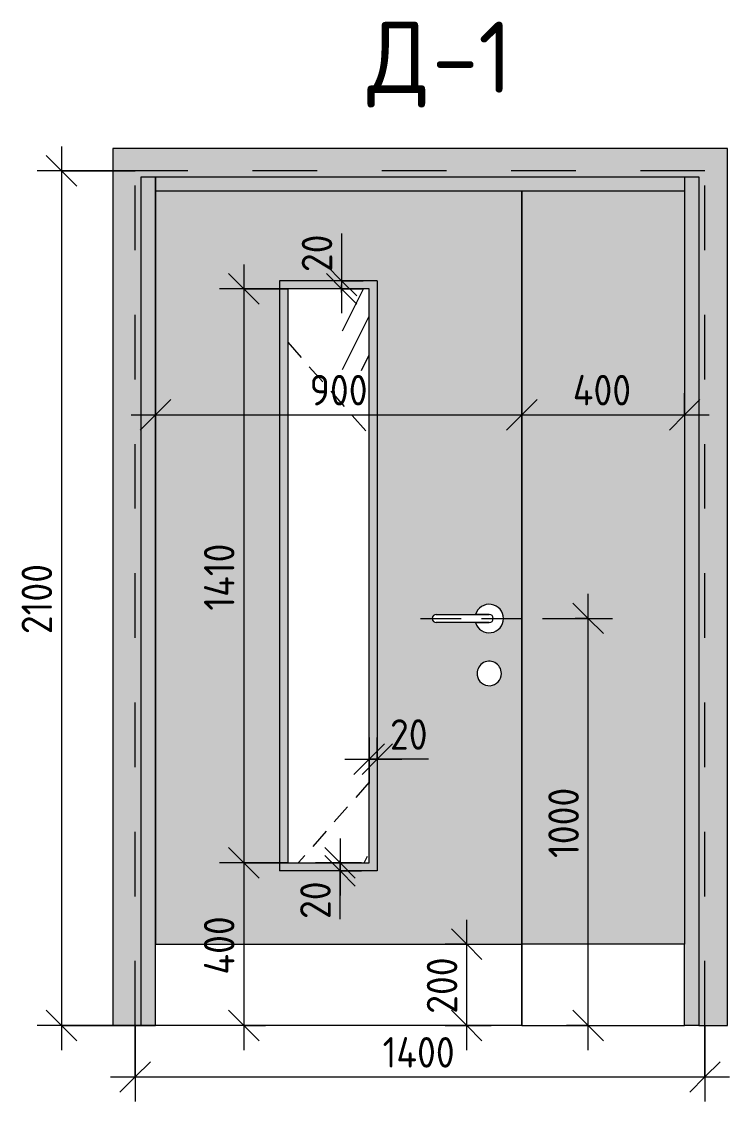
# Model space of a CAD drawing. Header units: millimetres. Extents: x 4250 to 28330, y 3821 to 7744.
# Drawn here: x 4250 to 5988, y 4483 to 7135 of the extents above; entities that cross this region are included whole.
import ezdxf

# ---------------------------------------------------------------- set-up
doc = ezdxf.new("R2010")
doc.units = ezdxf.units.MM
for name, pattern in [('200_ШТРИХ__ш1_п0_6_', [80, 50, -30]), ('ADSK_Штрих_ш2 п1', [150, 100, -50]), ('Штрих', [317.5, 158.75, -158.75])]:
    doc.linetypes.add(name, pattern=pattern)
for name, color, linetype, lineweight in [('A-ANNO-DIMS', 7, 'Continuous', 9), ('A-ANNO-DIMS-50', 7, 'Continuous', 9), ('A-DETL-1', 7, 'ADSK_Штрих_ш2 п1', 9), ('A-DOOR', 7, 'Continuous', 9), ('A-DOOR-1', 7, 'Штрих', 9), ('A-DOOR-2', 7, '200_ШТРИХ__ш1_п0_6_', 9), ('A-DOOR-FRAM', 7, 'Continuous', 9)]:
    doc.layers.add(name, color=color, linetype=linetype, lineweight=lineweight)
doc.layers.add('G-ANNO-TEXT-1', color=7, linetype='Continuous', lineweight=9, true_color=0x3c3c3c)
doc.styles.add('GOST Common', font='GOST_Common.ttf', dxfattribs={"height": 175})
doc.styles.add('ISOCPEUR', font='isocpeur.ttf', dxfattribs={"width": 0.9, "height": 75})
doc.dimstyles.new('ISO-1_5', dxfattribs={"dimscale": 304.8, "dimtxt": 74.698588, "dimasz": 0.246063, "dimexe": 0.19685, "dimexo": 0, "dimgap": 0, "dimtad": 1, "dimdec": 0, "dimrnd": 10, "dimzin": 0, "dimdsep": 46, "dimtxsty": 'ISOCPEUR', "dimblk1": 'OBLIQUE', "dimblk2": 'OBLIQUE', "dimsah": 1, "dimcen": 0.09, "dimdle": 0.19685, "dimazin": 0, "dimtfac": 1, "dimtdec": 4, "dimtix": 1, "dimtmove": 0, "dimatfit": 3, "dimfxl": 1, "dimtvp": 1, "dimtolj": 1, "dimtzin": 0, "dimarcsym": 2})
doc.dimstyles.new('ISO-1_5_1', dxfattribs={"dimscale": 304.8, "dimtxt": 74.698588, "dimasz": 0.246063, "dimexe": 0.19685, "dimexo": 0, "dimgap": 0, "dimtad": 1, "dimdec": 0, "dimrnd": 10, "dimzin": 0, "dimdsep": 46, "dimtxsty": 'ISOCPEUR', "dimblk1": 'OBLIQUE', "dimblk2": 'OBLIQUE', "dimsah": 1, "dimcen": 0.09, "dimdle": 0.19685, "dimazin": 0, "dimtfac": 1, "dimtdec": 4, "dimtix": 1, "dimtmove": 1, "dimatfit": 3, "dimfxl": 1, "dimtvp": 1, "dimtolj": 1, "dimtzin": 0, "dimarcsym": 2})

# ---------------------------------------------------------------- blocks, each defined once
blk = doc.blocks.new('Family - ___-32371844-_Двери_ 2 этаж 12-23')
at = {"layer": 'A-DOOR'}
h = blk.add_hatch(color=256, dxfattribs=at)
h.paths.add_polyline_path([(4578.3, 4868.8), (5478.3, 4868.8), (5478.3, 6718.8), (4578.3, 6718.8), (4578.3, 5782.4)])
h.paths.add_polyline_path([(4903.3, 5068.8), (4903.3, 6478.8), (5103.3, 6478.8), (5103.3, 5068.8)])
h.paths.add_polyline_path([(5400.4, 5503.9), (5393, 5504.3), (5385.8, 5506.5), (5379.5, 5510.4), (5374.3, 5515.8), (5370.3, 5523.5), (5368.6, 5529.5), (5368.6, 5537.6), (5370.3, 5544.4), (5374.7, 5552.1), (5378.9, 5556.7), (5385.2, 5560.8), (5392.4, 5563.2), (5399.9, 5563.7), (5407.4, 5562.4), (5414.2, 5559.2), (5420.1, 5554.4), (5424.6, 5548.3), (5427.3, 5541.3), (5428.3, 5533.8), (5427.3, 5526.3), (5424.6, 5519.4), (5420.3, 5513.3), (5414.5, 5508.5), (5407.8, 5505.3), (5402.5, 5504.3)])
h.paths.add_polyline_path([(5398.8, 5633.8), (5389.8, 5634.8), (5381.4, 5638.1), (5374.1, 5643.5), (5368.4, 5650.5), (5364.8, 5658.8), (5265.7, 5659.1), (5263.3, 5660.1), (5261.2, 5661.7), (5259.6, 5663.8), (5258.6, 5666.2), (5258.3, 5668.8), (5258.6, 5671.4), (5259.6, 5673.8), (5261.2, 5675.9), (5263.3, 5677.4), (5265.7, 5678.4), (5268.3, 5678.8), (5364.8, 5678.8), (5368.4, 5687.1), (5374.7, 5694.5), (5381.4, 5699.4), (5389.8, 5702.7), (5400.9, 5703.5), (5407.8, 5702.5), (5416.1, 5698.9), (5423.3, 5693.3), (5428.7, 5686.1), (5432.1, 5677.8), (5433.3, 5668.8), (5432.1, 5659.8), (5428.7, 5651.4), (5423.2, 5644.2), (5416.1, 5638.7), (5407.8, 5635.1), (5400.9, 5634.1)])
blk.add_hatch(color=256, dxfattribs=at).paths.add_polyline_path([(5878.3, 4868.8), (5878.3, 6718.8), (5478.3, 6718.8), (5478.3, 4868.8), (5559.5, 4868.8)])
h = blk.add_hatch(dxfattribs=at)
h.set_pattern_fill('FP_1', color=256, style=0, pattern_type=2)
h.set_pattern_definition([(63.435, (127, 63.5), (-511.17, 1533.5), [635, -381, 635, -381, -807.81]), (63.435, (127, 63.5), (-511.17, 1533.5), [-2032, 254, -553.8]), (63.435, (95.2, 95.2), (-511.17, 1533.5), [508, -635, 381, -381, -934.81]), (63.435, (95.2, 95.2), (-511.17, 1533.5), [-1905, 444.5, -490.3]), (63.435, (95.2, 190.5), (-511.17, 1533.5), [381, -762, 254, -381, -1061.81]), (63.435, (95.2, 190.5), (-511.17, 1533.5), [-1778, 571.5, -490.3]), (63.435, (190.5, 95.2), (-511.17, 1533.5), [381, -762, 317.5, -12809.3]), (63.435, (285.8, 190.5), (-511.17, 1533.5), [190.5, -952.5, 127, -12999.8]), (63.435, (127, 349.2), (-511.17, 1533.5), [127, -952.5, 127, -508, -1125.3]), (63.435, (127, 349.2), (-511.17, 1533.5), [-1714.5, 317.5, -807.8]), (63.435, (698.5, 254), (-511.17, 1533.5), [635, -952.5, 762, -503]), (63.435, (698.5, 158.8), (-511.17, 1533.5), [889, -635, 952.5, -376]), (63.435, (762, 190.5), (-511.17, 1533.5), [1016, -508, 762, -553.8]), (63.435, (857.2, 285.8), (-511.17, 1533.5), [635, -889, 508, -807.8]), (63.435, (762, 476.2), (-511.17, 1533.5), [317.5, -1270, 381, -871.3]), (63.435, (952.5, 381), (-511.17, 1533.5), [254, -1270, 254, -1061.8])])
h.paths.add_polyline_path([(5103.3, 5068.8), (5103.3, 6478.8), (4903.3, 6478.8), (4903.3, 5068.8)])
at = {"layer": 'A-DOOR-FRAM'}
for points in [[(4543.3, 4668.8), (4543.3, 6753.8), (5913.3, 6753.8), (5913.3, 4668.8), (5983.3, 4668.8), (5983.3, 6823.8), (4473.3, 6823.8), (4473.3, 4668.8)], [(4578.3, 4668.8), (4578.3, 6753.8), (4543.3, 6753.8), (4543.3, 4668.8)], [(4578.3, 6718.8), (5878.3, 6718.8), (5878.3, 6753.8), (4578.3, 6753.8)], [(5878.3, 4668.8), (5913.3, 4668.8), (5913.3, 6753.8), (5878.3, 6753.8), (5878.3, 4868.8)]]:
    blk.add_hatch(color=256, dxfattribs=at).paths.add_polyline_path(points)
at = {"layer": 'A-DOOR'}
for p, q in [((5478.3, 6718.8), (4578.3, 6718.8)), ((4578.3, 4868.8), (4578.3, 6718.8)), ((5478.3, 6718.8), (5478.3, 4868.8)), ((5878.3, 6718.8), (5478.3, 6718.8)), ((5478.3, 4868.8), (5478.3, 6718.8)), ((5878.3, 6718.8), (5878.3, 4868.8)), ((5123.3, 6498.8), (4883.3, 6498.8)), ((4883.3, 6498.8), (4883.3, 5048.8)), ((4903.3, 6478.8), (4903.3, 5068.8)), ((5103.3, 6478.8), (4903.3, 6478.8)), ((5103.3, 5068.8), (5103.3, 6478.8)), ((5123.3, 6498.8), (5123.3, 5048.8)), ((5268.3, 5678.8), (5398.3, 5678.8)), ((5398.3, 5678.8), (5364.8, 5678.8)), ((5398.3, 5658.8), (5268.3, 5658.8)), ((5364.8, 5658.8), (5398.3, 5658.8)), ((4903.3, 5068.8), (5103.3, 5068.8)), ((5123.3, 5048.8), (4883.3, 5048.8)), ((4578.3, 4868.8), (5478.3, 4868.8)), ((4578.3, 4668.8), (4578.3, 4868.8)), ((5478.3, 4668.8), (5478.3, 4868.8)), ((5878.3, 4868.8), (5478.3, 4868.8)), ((5478.3, 4868.8), (5478.3, 4668.8)), ((5878.3, 4668.8), (5878.3, 4868.8)), ((5478.3, 4668.8), (4578.3, 4668.8)), ((5478.3, 4668.8), (5878.3, 4668.8))]:
    blk.add_line(p, q, dxfattribs=at)
for centre, radius, start, end in [((5398.3, 5668.8), 35, 0, 163.3985), ((5268.3, 5668.8), 10, 90, 270), ((5398.3, 5668.8), 10, 270, 90), ((5398.3, 5668.8), 10, 270, 90), ((5398.3, 5668.8), 35, 196.6015, 0), ((5398.3, 5533.8), 30, 0, 188.1699), ((5398.3, 5533.8), 30, 188.1699, 0)]:
    blk.add_arc(centre, radius, start, end, dxfattribs=at)
at = {"layer": 'A-DOOR-1'}
for p, q in [((5928.3, 6768.8), (4528.3, 6768.8)), ((4528.3, 4668.8), (4528.3, 6768.8)), ((5928.3, 6768.8), (4528.3, 6768.8)), ((4528.3, 4668.8), (4528.3, 6768.8)), ((5928.3, 4668.8), (5928.3, 6768.8)), ((5928.3, 4668.8), (5928.3, 6768.8))]:
    blk.add_line(p, q, dxfattribs=at)
at = {"layer": 'A-DOOR-2'}
for p, q in [((4903.3, 6347.6), (5103.3, 6120.2)), ((5103.3, 5266.7), (4929.9, 5069.2))]:
    blk.add_line(p, q, dxfattribs=at)
at = {"layer": 'A-DOOR-FRAM'}
for p, q in [((5983.3, 6823.8), (4473.3, 6823.8)), ((4473.3, 6823.8), (4473.3, 4668.8)), ((5983.3, 4668.8), (5983.3, 6823.8)), ((4543.3, 4668.8), (4543.3, 6753.8)), ((4543.3, 6753.8), (5913.3, 6753.8)), ((4578.3, 6718.8), (4578.3, 6753.8)), ((4578.3, 6753.8), (4578.3, 4868.8)), ((5878.3, 6753.8), (5878.3, 6718.8)), ((5878.3, 6753.8), (5878.3, 4868.8)), ((5913.3, 6753.8), (5913.3, 4668.8)), ((5878.3, 6718.8), (4578.3, 6718.8)), ((4473.3, 4668.8), (4543.3, 4668.8)), ((4578.3, 4668.8), (4543.3, 4668.8)), ((5913.3, 4668.8), (5878.3, 4668.8)), ((5913.3, 4668.8), (5983.3, 4668.8))]:
    blk.add_line(p, q, dxfattribs=at)
blk = doc.blocks.new('DIMBLOCK1-_Двери_ 2 этаж 12-23')
at = {"layer": 'A-ANNO-DIMS-50'}
for p, q in [((4528.3, 4668.8), (4528.3, 4482.6)), ((4528.3, 4542.6), (4528.3, 4668.8)), ((5928.3, 4668.8), (5928.3, 4482.6)), ((5928.3, 4542.6), (5928.3, 4668.8)), ((4468.3, 4542.6), (5988.3, 4542.6))]:
    blk.add_line(p, q, dxfattribs=at)
at = {"layer": 'A-ANNO-DIMS-50', "lineweight": 20}
for p, q in [((4528.3, 4542.6), (4565.8, 4580.1)), ((5928.3, 4542.6), (5965.8, 4580.1)), ((4528.3, 4542.6), (4490.8, 4505.1)), ((5928.3, 4542.6), (5890.8, 4505.1))]:
    blk.add_line(p, q, dxfattribs=at)
at = {"layer": 'A-ANNO-DIMS-50', "color": 0, "insert": (5136.4, 4640.6), "char_height": 75, "width": 220.648, "attachment_point": 1, "line_spacing_factor": 1.149209, "style": 'ISOCPEUR'}
blk.add_mtext('1400', dxfattribs=at)
blk = doc.blocks.new('_Oblique')
at = {"color": 0, "linetype": 'ByBlock', "lineweight": -2}
blk.add_line((-0.5, -0.5), (0.5, 0.5), dxfattribs=at)
blk = doc.blocks.new('DIMBLOCK2-_Двери_ 2 этаж 12-23')
at = {"layer": 'A-ANNO-DIMS-50'}
for p, q in [((5342.9, 4608.8), (5342.9, 4928.8)), ((5289.8, 4868.8), (5402.9, 4868.8)), ((5342.9, 4868.8), (5289.8, 4868.8)), ((5289.8, 4668.8), (5402.9, 4668.8)), ((5342.9, 4668.8), (5289.8, 4668.8))]:
    blk.add_line(p, q, dxfattribs=at)
at = {"layer": 'A-ANNO-DIMS-50', "lineweight": 20}
for p, q in [((5342.9, 4868.8), (5305.4, 4906.3)), ((5342.9, 4868.8), (5380.4, 4831.3)), ((5342.9, 4668.8), (5305.4, 4706.3)), ((5342.9, 4668.8), (5380.4, 4631.3))]:
    blk.add_line(p, q, dxfattribs=at)
at = {"layer": 'A-ANNO-DIMS-50', "color": 0, "insert": (5244.9, 4697.7), "char_height": 75, "width": 170.658, "attachment_point": 1, "rotation": 90, "line_spacing_factor": 1.149209, "style": 'ISOCPEUR'}
blk.add_mtext('200', dxfattribs=at)
blk = doc.blocks.new('DIMBLOCK3-_Двери_ 2 этаж 12-23')
at = {"layer": 'A-ANNO-DIMS-50'}
for p, q in [((4795.5, 6538.8), (4795.5, 5068.8)), ((4903.3, 6478.8), (4735.5, 6478.8)), ((4795.5, 6478.8), (4903.3, 6478.8)), ((4903.3, 5068.8), (4735.5, 5068.8)), ((4795.5, 5068.8), (4903.3, 5068.8))]:
    blk.add_line(p, q, dxfattribs=at)
at = {"layer": 'A-ANNO-DIMS-50', "lineweight": 20}
for p, q in [((4795.5, 6478.8), (4758, 6516.3)), ((4795.5, 6478.8), (4833, 6441.3)), ((4795.5, 5068.8), (4758, 5106.3)), ((4795.5, 5068.8), (4833, 5031.3))]:
    blk.add_line(p, q, dxfattribs=at)
at = {"layer": 'A-ANNO-DIMS-50', "color": 0, "insert": (4697.5, 5688.3), "char_height": 75, "width": 205.134, "attachment_point": 1, "rotation": 90, "line_spacing_factor": 1.149209, "style": 'ISOCPEUR'}
blk.add_mtext('1410', dxfattribs=at)
blk = doc.blocks.new('DIMBLOCK4-_Двери_ 2 этаж 12-23')
at = {"layer": 'A-ANNO-DIMS-50', "lineweight": 20}
for p, q in [((4795.5, 5068.8), (4758, 5106.3)), ((4795.5, 5068.8), (4833, 5031.3)), ((4795.5, 4668.8), (4758, 4706.3)), ((4795.5, 4668.8), (4833, 4631.3))]:
    blk.add_line(p, q, dxfattribs=at)
at = {"layer": 'A-ANNO-DIMS-50'}
for p, q in [((4903.3, 5068.8), (4735.5, 5068.8)), ((4795.5, 5068.8), (4795.5, 4608.8)), ((4795.5, 5068.8), (4903.3, 5068.8)), ((4848.5, 4668.8), (4735.5, 4668.8)), ((4795.5, 4668.8), (4848.5, 4668.8))]:
    blk.add_line(p, q, dxfattribs=at)
at = {"layer": 'A-ANNO-DIMS-50', "color": 0, "insert": (4697.5, 4794.1), "char_height": 75, "width": 179.277, "attachment_point": 1, "rotation": 90, "line_spacing_factor": 1.149209, "style": 'ISOCPEUR'}
blk.add_mtext('400', dxfattribs=at)
blk = doc.blocks.new('DIMBLOCK5-_Двери_ 2 этаж 12-23')
at = {"layer": 'A-ANNO-DIMS-50'}
for p, q in [((5031.8, 5128.8), (5031.8, 4988.8)), ((5084.8, 5068.8), (4971.8, 5068.8)), ((5031.8, 5075.4), (5031.8, 5058.8)), ((5031.8, 4930.6), (5031.8, 5075.4)), ((5031.8, 5068.8), (5084.8, 5068.8)), ((5084.8, 5048.8), (4971.8, 5048.8)), ((5031.8, 5048.8), (5084.8, 5048.8))]:
    blk.add_line(p, q, dxfattribs=at)
at = {"layer": 'A-ANNO-DIMS-50', "lineweight": 20}
for p, q in [((5031.8, 5068.8), (4994.3, 5106.3)), ((5031.8, 5048.8), (4994.3, 5086.3)), ((5031.8, 5068.8), (5069.3, 5031.3)), ((5031.8, 5048.8), (5069.3, 5011.3))]:
    blk.add_line(p, q, dxfattribs=at)
at = {"layer": 'A-ANNO-DIMS-50', "color": 0, "insert": (4933.8, 4930.6), "char_height": 75, "width": 113.772, "attachment_point": 1, "rotation": 90, "line_spacing_factor": 1.149209, "style": 'ISOCPEUR'}
blk.add_mtext('20', dxfattribs=at)
blk = doc.blocks.new('DIMBLOCK6-_Двери_ 2 этаж 12-23')
at = {"layer": 'A-ANNO-DIMS-50'}
for p, q in [((5103.3, 5376.5), (5103.3, 5263.4)), ((5103.3, 5323.4), (5103.3, 5376.5)), ((5123.3, 5376.5), (5123.3, 5263.4)), ((5123.3, 5323.4), (5123.3, 5376.5)), ((5043.3, 5323.4), (5183.3, 5323.4)), ((5104.5, 5323.4), (5113.3, 5323.4)), ((5249.3, 5323.4), (5104.5, 5323.4))]:
    blk.add_line(p, q, dxfattribs=at)
at = {"layer": 'A-ANNO-DIMS-50', "lineweight": 20}
for p, q in [((5103.3, 5323.4), (5140.8, 5360.9)), ((5123.3, 5323.4), (5160.8, 5360.9)), ((5103.3, 5323.4), (5065.8, 5285.9)), ((5123.3, 5323.4), (5085.8, 5285.9))]:
    blk.add_line(p, q, dxfattribs=at)
at = {"layer": 'A-ANNO-DIMS-50', "color": 0, "insert": (5154.5, 5421.4), "char_height": 75, "width": 113.772, "attachment_point": 1, "line_spacing_factor": 1.149209, "style": 'ISOCPEUR'}
blk.add_mtext('20', dxfattribs=at)
blk = doc.blocks.new('DIMBLOCK7-_Двери_ 2 этаж 12-23')
at = {"layer": 'A-ANNO-DIMS-50'}
for p, q in [((5035.7, 6614.6), (5035.7, 6469.8)), ((5035.7, 6558.8), (5035.7, 6418.8)), ((5088.7, 6498.8), (4975.7, 6498.8)), ((5088.7, 6478.8), (4975.7, 6478.8)), ((5035.7, 6498.8), (5088.7, 6498.8)), ((5035.7, 6469.8), (5035.7, 6488.8)), ((5035.7, 6478.8), (5088.7, 6478.8))]:
    blk.add_line(p, q, dxfattribs=at)
at = {"layer": 'A-ANNO-DIMS-50', "lineweight": 20}
for p, q in [((5035.7, 6498.8), (4998.2, 6536.3)), ((5035.7, 6478.8), (4998.2, 6516.3)), ((5035.7, 6498.8), (5073.2, 6461.3)), ((5035.7, 6478.8), (5073.2, 6441.3))]:
    blk.add_line(p, q, dxfattribs=at)
at = {"layer": 'A-ANNO-DIMS-50', "color": 0, "insert": (4937.7, 6519.8), "char_height": 75, "width": 113.772, "attachment_point": 1, "rotation": 90, "line_spacing_factor": 1.149209, "style": 'ISOCPEUR'}
blk.add_mtext('20', dxfattribs=at)
blk = doc.blocks.new('DIMBLOCK8-_Двери_ 2 этаж 12-23')
at = {"layer": 'A-ANNO-DIMS-50'}
for p, q in [((4347.5, 6828.8), (4347.5, 4608.8)), ((4528.3, 6768.8), (4287.5, 6768.8)), ((4347.5, 6768.8), (4528.3, 6768.8)), ((4578.3, 4668.8), (4287.5, 4668.8)), ((4347.5, 4668.8), (4578.3, 4668.8))]:
    blk.add_line(p, q, dxfattribs=at)
at = {"layer": 'A-ANNO-DIMS-50', "lineweight": 20}
for p, q in [((4347.5, 6768.8), (4310, 6806.3)), ((4347.5, 6768.8), (4385, 6731.3)), ((4347.5, 4668.8), (4310, 4706.3)), ((4347.5, 4668.8), (4385, 4631.3))]:
    blk.add_line(p, q, dxfattribs=at)
at = {"layer": 'A-ANNO-DIMS-50', "color": 0, "insert": (4249.5, 5630.4), "char_height": 75, "width": 212.029, "attachment_point": 1, "rotation": 90, "line_spacing_factor": 1.149209, "style": 'ISOCPEUR'}
blk.add_mtext('2100', dxfattribs=at)
blk = doc.blocks.new('DIMBLOCK9-_Двери_ 2 этаж 12-23')
at = {"layer": 'A-ANNO-DIMS-50'}
for p, q in [((4578.3, 6222.3), (4578.3, 6109.3)), ((4578.3, 6169.3), (4578.3, 6222.3)), ((5478.3, 6122.4), (5478.3, 6229.3)), ((4518.3, 6169.3), (5478.3, 6169.3)), ((5478.3, 6169.3), (5478.3, 6122.4))]:
    blk.add_line(p, q, dxfattribs=at)
at = {"layer": 'A-ANNO-DIMS-50', "lineweight": 20}
for p, q in [((4578.3, 6169.3), (4615.8, 6206.8)), ((5478.3, 6169.3), (5515.8, 6206.8)), ((4578.3, 6169.3), (4540.8, 6131.8)), ((5478.3, 6169.3), (5440.8, 6131.8))]:
    blk.add_line(p, q, dxfattribs=at)
at = {"layer": 'A-ANNO-DIMS-50', "color": 0, "insert": (4957.2, 6267.3), "char_height": 75, "width": 170.658, "attachment_point": 1, "line_spacing_factor": 1.149209, "style": 'ISOCPEUR'}
blk.add_mtext('900', dxfattribs=at)
blk = doc.blocks.new('DIMBLOCK10-_Двери_ 2 этаж 12-23')
at = {"layer": 'A-ANNO-DIMS-50'}
for p, q in [((5478.3, 6122.4), (5478.3, 6229.3)), ((5878.3, 6222.3), (5878.3, 6109.3)), ((5878.3, 6169.3), (5878.3, 6222.3)), ((5478.3, 6169.3), (5938.3, 6169.3)), ((5478.3, 6169.3), (5478.3, 6122.4))]:
    blk.add_line(p, q, dxfattribs=at)
at = {"layer": 'A-ANNO-DIMS-50', "lineweight": 20}
for p, q in [((5478.3, 6169.3), (5515.8, 6206.8)), ((5878.3, 6169.3), (5915.8, 6206.8)), ((5478.3, 6169.3), (5440.8, 6131.8)), ((5878.3, 6169.3), (5840.8, 6131.8))]:
    blk.add_line(p, q, dxfattribs=at)
at = {"layer": 'A-ANNO-DIMS-50', "color": 0, "insert": (5603.6, 6267.3), "char_height": 75, "width": 179.277, "attachment_point": 1, "line_spacing_factor": 1.149209, "style": 'ISOCPEUR'}
blk.add_mtext('400', dxfattribs=at)
blk = doc.blocks.new('DIMBLOCK22-_Двери_ 2 этаж 12-23')
at = {"layer": 'A-ANNO-DIMS-50', "lineweight": 20}
for p, q in [((5641.5, 5669.2), (5604, 5706.7)), ((5641.5, 5669.2), (5679, 5631.7)), ((5641.5, 4668.8), (5604, 4706.3)), ((5641.5, 4668.8), (5679, 4631.3))]:
    blk.add_line(p, q, dxfattribs=at)
at = {"layer": 'A-ANNO-DIMS-50'}
for p, q in [((5641.5, 4608.8), (5641.5, 5729.2)), ((5609.2, 5669.2), (5701.5, 5669.2)), ((5641.5, 5669.2), (5609.2, 5669.2)), ((5588.5, 4668.8), (5701.5, 4668.8)), ((5641.5, 4668.8), (5588.5, 4668.8))]:
    blk.add_line(p, q, dxfattribs=at)
at = {"layer": 'A-ANNO-DIMS-50', "color": 0, "insert": (5543.5, 5080.6), "char_height": 75, "width": 212.029, "attachment_point": 1, "rotation": 90, "line_spacing_factor": 1.149209, "style": 'ISOCPEUR'}
blk.add_mtext('1000', dxfattribs=at)

msp = doc.modelspace()

# ---------------------------------------------------------------- linework, layer by layer
at = {"layer": 'A-DETL-1'}
msp.add_line((5229.2, 5669.2), (5609.2, 5669.2), dxfattribs=at)

# ---------------------------------------------------------------- block references
at = {"layer": 'A-DOOR'}
msp.add_blockref('Family - ___-32371844-_Двери_ 2 этаж 12-23', (0, 0), dxfattribs=at)

# ---------------------------------------------------------------- texts
at = {"layer": 'G-ANNO-TEXT-1', "char_height": 175, "attachment_point": 1, "style": 'GOST Common'}
for s, insert, width in [('\\fGOST Common|b0|i0|c204|p34|;Д', (5099, 7135.2), 192.405), ('-1', (5257.8, 7135.2), 256.54)]:
    msp.add_mtext(s, dxfattribs=dict(at, insert=insert, width=width))

# ---------------------------------------------------------------- dimensions: what is measured, and where the dimension line sits
at = {"layer": 'A-ANNO-DIMS'}
for base, p1, p2, override, picture, middle in [((4347.5, 4668.8), (4528.3, 6768.8), (4578.3, 4668.8), {"dimpost": '<>', "dimfxl": 2100.595154}, 'DIMBLOCK8-_Двери_ 2 этаж 12-23', (4310, 5718.8)), ((4795.5, 5068.8), (4903.3, 6478.8), (4903.3, 5068.8), {"dimpost": '<>', "dimfxl": 1410}, 'DIMBLOCK3-_Двери_ 2 этаж 12-23', (4758, 5773.8)), ((5641.5, 5669.2), (5588.5, 4668.8), (5609.2, 5669.2), {"dimpost": '<>', "dimfxl": 1000.630776}, 'DIMBLOCK22-_Двери_ 2 этаж 12-23', (5604, 5169)), ((4795.5, 4668.8), (4903.3, 5068.8), (4848.5, 4668.8), {"dimpost": '<>', "dimfxl": 403.734956}, 'DIMBLOCK4-_Двери_ 2 этаж 12-23', (4758, 4868.8)), ((5342.9, 4868.8), (5289.8, 4668.8), (5289.8, 4868.8), {"dimpost": '<>', "dimfxl": 200}, 'DIMBLOCK2-_Двери_ 2 этаж 12-23', (5305.4, 4768.8))]:
    dim = msp.add_linear_dim(base=base, p1=p1, p2=p2, angle=90, dimstyle='ISO-1_5', override=override, dxfattribs=at)
    dim.commit()
    dim.dimension.update_dxf_attribs({"geometry": picture, "text_midpoint": middle})
for base, p1, p2, picture, middle in [((5035.7, 6478.8), (5088.7, 6498.8), (5088.7, 6478.8), 'DIMBLOCK7-_Двери_ 2 этаж 12-23', (4987.7, 6576.6)), ((5031.8, 5048.8), (5084.8, 5068.8), (5084.8, 5048.8), 'DIMBLOCK5-_Двери_ 2 этаж 12-23', (4983.8, 4987.5))]:
    dim = msp.add_linear_dim(base=base, p1=p1, p2=p2, angle=90, dimstyle='ISO-1_5_1', override={"dimpost": '<>', "dimfxl": 20}, dxfattribs=at)
    dim.commit()
    dim.dimension.update_dxf_attribs({"geometry": picture, "text_midpoint": middle, "dimtype": 160, "text_rotation": 90})
for base, p1, p2, override, picture, middle in [((5478.3, 6169.3), (4578.3, 6222.3), (5478.3, 6122.4), {"dimpost": '<>', "dimfxl": 905.535203}, 'DIMBLOCK9-_Двери_ 2 этаж 12-23', (5028.3, 6206.8)), ((5878.3, 6169.3), (5478.3, 6122.4), (5878.3, 6222.3), {"dimpost": '<>', "dimfxl": 412.303292}, 'DIMBLOCK10-_Двери_ 2 этаж 12-23', (5678.3, 6206.8)), ((5928.3, 4542.6), (4528.3, 4668.8), (5928.3, 4668.8), {"dimpost": '<>', "dimfxl": 1400}, 'DIMBLOCK1-_Двери_ 2 этаж 12-23', (5228.3, 4580.1))]:
    dim = msp.add_linear_dim(base=base, p1=p1, p2=p2, dimstyle='ISO-1_5', override=override, dxfattribs=at)
    dim.commit()
    dim.dimension.update_dxf_attribs({"geometry": picture, "text_midpoint": middle})
dim = msp.add_linear_dim(base=(5123.3, 5323.4), p1=(5103.3, 5376.5), p2=(5123.3, 5376.5), dimstyle='ISO-1_5_1', override={"dimpost": '<>', "dimfxl": 20}, dxfattribs=at)
dim.commit()
dim.dimension.update_dxf_attribs({"geometry": 'DIMBLOCK6-_Двери_ 2 этаж 12-23', "text_midpoint": (5211.4, 5371.4), "dimtype": 160})

doc.saveas('drawing.dxf')
